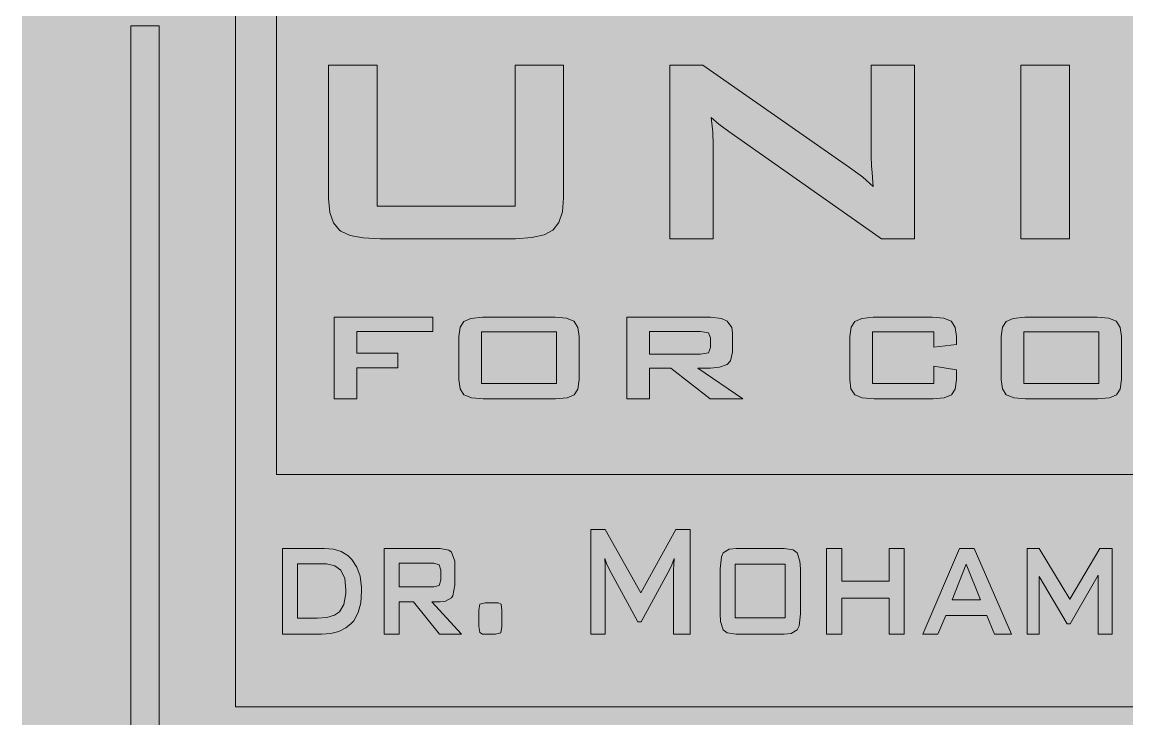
# Model space of a CAD drawing. Extents: x 752 to 1087, y 357 to 811.
# Drawn here: x 907.8639 to 908.1597, y 361.0635 to 361.2501 of the extents above; entities that cross this region are included whole.
import ezdxf

# ---------------------------------------------------------------- set-up
doc = ezdxf.new("R2010")
doc.units = 0
doc.header["$MEASUREMENT"] = 0
doc.layers.get('0').update_dxf_attribs({"linetype": 'CONTINUOUS', "lineweight": 30})
doc.layers.add('UGCE-Logo', color=5, linetype='CONTINUOUS', lineweight=0)

# ---------------------------------------------------------------- blocks, each defined once
blk = doc.blocks.new('UGCE Logo')
at = {"layer": 'UGCE-Logo', "true_color": 0xffffff}
blk.add_hatch(color=7, dxfattribs=at).paths.add_polyline_path([(107380, 60870), (107380, 0), (0, 0), (0, 60870)])
at = {"layer": 'UGCE-Logo', "lineweight": 0, "true_color": 0x06336b}
h = blk.add_hatch(color=156, dxfattribs=at)
h.paths.add_polyline_path([(101375, 55359), (5508, 55359), (5508, 13718), (101375, 13718)])
h.paths.add_polyline_path([(59406, 15590), (59406, 17808), (61138, 17808), (61138, 17415), (59804, 17415), (59804, 16933), (60579, 16933), (60579, 16551), (59804, 16551), (59804, 16007), (61158, 16007), (61158, 15590)], flags=16)
h.paths.add_polyline_path([(54900, 15590), (54507, 15590), (54507, 16586), (53631, 17808), (54160, 17808), (54731, 16979), (55313, 17808), (55772, 17808), (54900, 16597)], flags=16)
h.paths.add_polyline_path([(61729, 15590), (61729, 17808), (61999, 17808), (63372, 16335), (63372, 17808), (63727, 17808), (63727, 15590), (63453, 15590), (62088, 17087), (62088, 15590)], flags=16)
h.paths.add_polyline_path([(6569, 19713), (6569, 54298), (100314, 54298), (100314, 19713)], flags=16)
h.paths.add_polyline_path([(53396, 17411), (52620, 17411), (52620, 15590), (52227, 15590), (52227, 17411), (51455, 17411), (51455, 17808), (53396, 17808)], flags=16)
h.paths.add_polyline_path([(50950, 15590), (50560, 15590), (50560, 17808), (50950, 17808)], flags=16)
h.paths.add_polyline_path([(64422, 15918), (64410, 16115), (64410, 17284), (64445, 17592), (64499, 17697), (64653, 17789), (64830, 17808), (65999, 17808), (66235, 17770), (66331, 17700), (66408, 17481), (66420, 17311), (66420, 17253), (66034, 17160), (66034, 17400), (64803, 17400), (64803, 16015), (66034, 16015), (66034, 16485), (65390, 16485), (65390, 16883), (66420, 16883), (66420, 16115), (66385, 15810), (66335, 15702), (66177, 15609), (65999, 15590), (64830, 15590), (64595, 15629), (64499, 15702)], flags=16)
h.paths.add_polyline_path([(49993, 15590), (48253, 15590), (48253, 17808), (49974, 17808), (49974, 17415), (48647, 17415), (48647, 16933), (49418, 16933), (49418, 16551), (48647, 16551), (48647, 16007), (49993, 16007)], flags=16)
h.paths.add_polyline_path([(67068, 15787), (67068, 16211), (67091, 16366), (67230, 16400), (67500, 16400), (67570, 16400), (67643, 16366), (67662, 16211), (67662, 15787), (67639, 15625), (67500, 15590), (67161, 15590), (67087, 15633)], flags=16)
h.paths.add_polyline_path([(47802, 17808), (47158, 15590), (46891, 15590), (46429, 17156), (45958, 15590), (45688, 15590), (45036, 17808), (45445, 17808), (45865, 16261), (46320, 17808), (46587, 17808), (47038, 16261), (47451, 17808)], flags=16)
h.paths.add_polyline_path([(69603, 15590), (70721, 18295), (71161, 18295), (72292, 15590), (71778, 15590), (71539, 16180), (70289, 16180), (70062, 15590)], flags=16)
h.paths.add_polyline_path([(44692, 15590), (42949, 15590), (42949, 17808), (44673, 17808), (44673, 17415), (43346, 17415), (43346, 16933), (44118, 16933), (44118, 16551), (43346, 16551), (43346, 16007), (44692, 16007)], flags=16)
h.paths.add_polyline_path([(70486, 16670), (70926, 17770), (71350, 16670)], flags=0)
h.paths.add_polyline_path([(72785, 15590), (72785, 17808), (73183, 17808), (73183, 16964), (74409, 16964), (74409, 17808), (74803, 17808), (74803, 15590), (74409, 15590), (74409, 16524), (73183, 16524), (73183, 15590)], flags=16)
h.paths.add_polyline_path([(42235, 15590), (41842, 15590), (41842, 16524), (40622, 16524), (40622, 15590), (40225, 15590), (40225, 17808), (40622, 17808), (40622, 16964), (41842, 16964), (41842, 17808), (42235, 17808)], flags=16)
h.paths.add_polyline_path([(39785, 15590), (38134, 15590), (38134, 17808), (38528, 17808), (38528, 16007), (39785, 16007)], flags=16)
h.paths.add_polyline_path([(75528, 15590), (75528, 17808), (75841, 17808), (76632, 16493), (77419, 17808), (77739, 17808), (77739, 15590), (77372, 15590), (77372, 17118), (76651, 15856), (76574, 15856), (75841, 17079), (75841, 15590)], flags=16)
h.paths.add_polyline_path([(37432, 15590), (35410, 15590), (35410, 18295), (37417, 18295), (37417, 17835), (35866, 17835), (35866, 17230), (36768, 17230), (36768, 16771), (35866, 16771), (35866, 16099), (37432, 16099)], flags=16)
h.paths.add_polyline_path([(78456, 15590), (78456, 17808), (80192, 17808), (80192, 17415), (78854, 17415), (78854, 16933), (79633, 16933), (79633, 16551), (78854, 16551), (78854, 16007), (80212, 16007), (80212, 15590)], flags=16)
h.paths.add_polyline_path([(80779, 15590), (80779, 17808), (81867, 17808), (82106, 17785), (82310, 17724), (82484, 17623), (82588, 17523), (82715, 17326), (82800, 17087), (82835, 16798), (82839, 16705), (82816, 16404), (82746, 16150), (82616, 15907), (82426, 15752), (82249, 15663), (82036, 15609), (81797, 15590), (81770, 15590)], flags=16)
h.paths.add_polyline_path([(81176, 16007), (81176, 17411), (81902, 17411), (82141, 17361), (82298, 17243), (82399, 17029), (82439, 16689), (82380, 16362), (82268, 16173), (82137, 16084), (81940, 16026), (81685, 16007)], flags=0)
h.paths.add_polyline_path([(33208, 16705), (33185, 16404), (33119, 16150), (32989, 15907), (32799, 15752), (32621, 15663), (32413, 15609), (32174, 15590), (32147, 15590), (31163, 15590), (31163, 17808), (32247, 17808), (32479, 17785), (32683, 17724), (32857, 17623), (32961, 17523), (33088, 17326), (33169, 17087), (33208, 16798)], flags=16)
h.paths.add_polyline_path([(32756, 16362), (32641, 16173), (32513, 16084), (32317, 16026), (32062, 16007), (31560, 16007), (31560, 17411), (32279, 17411), (32513, 17361), (32671, 17245), (32671, 17241), (32772, 17029), (32811, 16691)], flags=0)
h.paths.add_polyline_path([(30600, 15590), (28856, 15590), (28856, 17808), (30580, 17808), (30580, 17415), (29253, 17415), (29253, 16933), (30025, 16933), (30025, 16551), (29253, 16551), (29253, 16007), (30600, 16007)], flags=16)
h.paths.add_polyline_path([(84992, 16231), (84992, 16304), (85397, 16420), (85397, 16099), (86789, 16099), (86789, 16717), (85563, 16717), (85319, 16751), (85173, 16852), (85096, 17060), (85073, 17357), (85073, 17654), (85100, 17978), (85173, 18160), (85319, 18264), (85559, 18295), (86681, 18295), (86917, 18264), (87063, 18163), (87148, 17955), (87171, 17648), (86766, 17515), (86766, 17824), (85474, 17824), (85474, 17241), (86704, 17241), (86944, 17207), (87094, 17110), (87094, 17106), (87171, 16902), (87194, 16601), (87194, 16231), (87167, 15910), (87094, 15725), (86947, 15625), (86708, 15590), (86704, 15590), (85485, 15590), (85242, 15625), (85096, 15725), (85015, 15930)], flags=16)
h.paths.add_polyline_path([(28142, 15590), (27780, 15590), (27780, 17118), (27062, 15856), (26985, 15856), (26260, 17079), (26260, 15590), (25947, 15590), (25947, 17808), (26260, 17808), (27047, 16493), (27826, 17808), (28142, 17808)], flags=16)
h.paths.add_polyline_path([(87758, 15590), (88714, 17808), (89096, 17808), (90068, 15590), (89625, 15590), (89424, 16076), (88356, 16076), (88151, 15590)], flags=16)
h.paths.add_polyline_path([(88521, 16481), (88884, 17403), (89262, 16481)], flags=0)
h.paths.add_polyline_path([(25546, 15590), (25106, 15590), (24906, 16076), (23845, 16076), (23640, 15590), (23251, 15590), (24203, 17808), (24578, 17808)], flags=16)
h.paths.add_polyline_path([(24747, 16481), (24011, 16481), (24373, 17403)], flags=0)
h.paths.add_polyline_path([(90474, 15590), (90474, 17808), (92186, 17808), (92186, 17411), (90871, 17411), (90871, 16832), (91577, 16832), (91577, 16420), (90871, 16420), (90871, 15590)], flags=16)
h.paths.add_polyline_path([(22776, 15590), (22386, 15590), (22386, 16524), (21167, 16524), (21167, 15590), (20770, 15590), (20770, 17808), (21167, 17808), (21167, 16964), (22386, 16964), (22386, 17808), (22776, 17808)], flags=16)
h.paths.add_polyline_path([(92352, 17808), (92761, 17808), (93186, 16261), (93641, 17808), (93911, 17808), (94362, 16261), (94779, 17808), (95138, 17808), (94486, 15590), (94220, 15590), (93753, 17156), (93278, 15590), (93008, 15590)], flags=16)
h.paths.add_polyline_path([(20095, 16115), (20060, 15810), (20010, 15702), (19852, 15609), (19678, 15590), (18436, 15590), (18204, 15629), (18104, 15702), (18031, 15918), (18019, 16115), (18019, 17284), (18054, 17592), (18104, 17697), (18259, 17789), (18436, 17808), (19678, 17808), (19910, 17770), (20010, 17697), (20083, 17477), (20095, 17284)], flags=16)
h.paths.add_polyline_path([(95342, 15590), (96299, 17808), (96681, 17808), (97653, 15590), (97213, 15590), (97009, 16076), (95940, 16076), (95736, 15590)], flags=16)
h.paths.add_polyline_path([(19705, 16015), (18409, 16015), (18409, 17400), (19705, 17400)], flags=0)
h.paths.add_polyline_path([(96106, 16481), (96473, 17403), (96847, 16481)], flags=0)
h.paths.add_polyline_path([(97846, 17411), (97846, 17808), (99802, 17808), (99802, 17411), (99019, 17411), (99019, 15590), (98625, 15590), (98625, 17411)], flags=16)
h.paths.add_polyline_path([(17244, 15590), (16820, 15590), (16820, 17261), (16827, 17384), (16835, 17550), (16773, 17380), (16723, 17268), (15986, 15914), (15894, 15914), (15157, 17272), (15091, 17419), (15041, 17550), (15049, 17396), (15053, 17261), (15053, 15590), (14682, 15590), (14682, 18295), (15053, 18295), (15975, 16659), (16877, 18295), (17244, 18295)], flags=16)
h.paths.add_polyline_path([(12383, 15787), (12360, 15625), (12225, 15590), (11885, 15590), (11816, 15633), (11793, 15787), (11793, 16211), (11816, 16366), (11955, 16400), (12225, 16400), (12294, 16400), (12364, 16366), (12383, 16211)], flags=16)
h.paths.add_polyline_path([(11341, 15590), (10778, 15590), (10107, 16431), (9737, 16431), (9737, 15590), (9351, 15590), (9351, 17808), (10797, 17808), (11072, 17751), (11168, 17477), (11175, 17376), (11175, 16856), (11115, 16546), (10913, 16439), (10797, 16431), (10578, 16431)], flags=16)
h.paths.add_polyline_path([(10809, 16991), (10770, 16852), (10632, 16813), (9737, 16813), (9737, 17427), (10632, 17427), (10770, 17384), (10809, 17245)], flags=0)
h.paths.add_polyline_path([(8764, 16705), (8741, 16404), (8672, 16150), (8560, 15941), (8498, 15872), (8355, 15752), (8178, 15663), (7970, 15609), (7727, 15590), (7700, 15590), (6720, 15590), (6720, 17808), (7800, 17808), (8035, 17785), (8236, 17724), (8409, 17623), (8514, 17523), (8641, 17326), (8726, 17087), (8760, 16798)], flags=16)
h.paths.add_polyline_path([(8359, 16640), (8309, 16362), (8197, 16173), (8066, 16084), (7869, 16026), (7619, 16007), (7113, 16007), (7113, 17411), (7836, 17411), (8070, 17361), (8227, 17243), (8328, 17029), (8359, 16732)], flags=0)
blk.add_hatch(color=156, dxfattribs=at).paths.add_polyline_path([(3541, 6403), (3541, 31303), (2810, 31303), (2810, 5672), (104072, 5672), (104072, 31303), (103341, 31303), (103341, 6403)])
h = blk.add_hatch(color=156, dxfattribs=at)
h.dxf.hatch_style = 1
h.paths.add_polyline_path([(13978, 30286), (12731, 30286), (12731, 26644), (9166, 26644), (9166, 30286), (7914, 30286), (7914, 26839), (7947, 26485), (8042, 26211), (8196, 26024), (8226, 26002), (8466, 25890), (8807, 25823), (9247, 25801), (12645, 25801), (12737, 25801), (13158, 25832), (13482, 25907), (13705, 26024), (13713, 26033), (13861, 26222), (13950, 26499), (13978, 26861)])
h = blk.add_hatch(color=156, dxfattribs=at)
h.dxf.hatch_style = 1
h.paths.add_polyline_path([(17576, 30286), (16720, 30286), (16720, 25801), (17844, 25801), (17844, 28245), (17836, 28546), (17828, 28635), (17794, 28936), (17992, 28763), (18243, 28571), (22190, 25801), (23044, 25801), (23044, 30286), (21920, 30286), (21920, 27932), (21931, 27690), (21945, 27508), (21973, 27154), (21702, 27397), (21641, 27444), (21362, 27642)])
h = blk.add_hatch(color=156, dxfattribs=at)
h.dxf.hatch_style = 1
h.paths.add_polyline_path([(27038, 30286), (25786, 30286), (25786, 25801), (27038, 25801)])
h = blk.add_hatch(color=156, dxfattribs=at)
h.dxf.hatch_style = 1
h.paths.add_polyline_path([(10602, 23774), (8053, 23774), (8053, 21670), (8640, 21670), (8640, 22466), (9701, 22466), (9701, 22852), (8640, 22852), (8640, 23405), (10602, 23405)])
h = blk.add_hatch(color=156, dxfattribs=at)
h.dxf.hatch_style = 1
h.paths.add_polyline_path([(14254, 23666), (14246, 23672), (14059, 23748), (13758, 23774), (11904, 23774), (11884, 23774), (11589, 23745), (11408, 23666), (11311, 23521), (11277, 23275), (11277, 22169), (11308, 21928), (11408, 21775), (11413, 21769), (11600, 21695), (11904, 21670), (13758, 21670), (13775, 21670), (14070, 21698), (14254, 21775), (14348, 21922), (14382, 22169), (14382, 23275), (14351, 23513)])
h.paths.add_polyline_path([(13798, 23396), (13798, 22067), (11864, 22067), (11864, 23396)], flags=16)
h = blk.add_hatch(color=156, dxfattribs=at)
h.dxf.hatch_style = 1
h.paths.add_polyline_path([(18207, 23677), (18054, 23742), (17773, 23774), (15616, 23774), (15616, 21670), (16194, 21670), (16194, 22464), (16750, 22464), (17765, 21670), (18607, 21670), (17444, 22464), (17773, 22464), (18006, 22483), (18207, 22560), (18289, 22651), (18340, 22872), (18340, 23365), (18323, 23513)])
h.paths.add_polyline_path([(17512, 23408), (17722, 23374), (17776, 23243), (17776, 22991), (17722, 22861), (17512, 22824), (16194, 22824), (16194, 23408)], flags=16)
h = blk.add_hatch(color=156, dxfattribs=at)
h.dxf.hatch_style = 1
h.paths.add_polyline_path([(23995, 23666), (23989, 23672), (23799, 23748), (23498, 23774), (21995, 23774), (21976, 23774), (21681, 23745), (21499, 23666), (21403, 23521), (21369, 23275), (21369, 22169), (21400, 21928), (21499, 21775), (21505, 21769), (21692, 21695), (21995, 21670), (23498, 21670), (23518, 21670), (23810, 21698), (23995, 21775), (24091, 21922), (24122, 22169), (24122, 22415), (23538, 22517), (23538, 22067), (21956, 22067), (21956, 23396), (23538, 23396), (23538, 23000), (24122, 23076), (24122, 23275), (24091, 23513)])
h = blk.add_hatch(color=156, dxfattribs=at)
h.dxf.hatch_style = 1
h.paths.add_polyline_path([(28384, 23275), (28353, 23513), (28254, 23666), (28248, 23672), (28061, 23748), (27760, 23774), (25903, 23774), (25886, 23774), (25591, 23745), (25409, 23666), (25313, 23521), (25279, 23275), (25279, 22169), (25310, 21928), (25409, 21775), (25415, 21769), (25602, 21695), (25903, 21670), (27760, 21670), (27777, 21670), (28072, 21698), (28254, 21775), (28350, 21922), (28384, 22169)])
h.paths.add_polyline_path([(27800, 22067), (25866, 22067), (25866, 23396), (27800, 23396)], flags=16)
at = {"layer": 'UGCE-Logo', "color": 156, "true_color": 0x06336b}
for points in [[(101375, 55359), (101375, 13718), (5508, 13718), (5508, 55359)], [(100314, 54298), (100314, 19713), (6569, 19713), (6569, 54298)], [(3541, 6403), (103341, 6403), (103341, 31303), (104072, 31303), (104072, 5672), (2810, 5672), (2810, 31303), (3541, 31303)]]:
    blk.add_lwpolyline(points, close=True, dxfattribs=at)
at = {"layer": 'UGCE-Logo', "color": 156, "lineweight": 0, "true_color": 0x06336b}
for points in [[(7914, 30286), (7914, 26861), (7914, 26839), (7947, 26485), (8042, 26211), (8196, 26024), (8226, 26002), (8466, 25890), (8807, 25823), (9247, 25801), (12645, 25801), (12737, 25801), (13158, 25832), (13482, 25907), (13705, 26024), (13713, 26033), (13861, 26222), (13950, 26499), (13978, 26861), (13978, 30286), (12731, 30286), (12731, 26644), (9166, 26644), (9166, 30286)], [(23044, 25801), (23044, 30286), (21920, 30286), (21920, 27932), (21931, 27690), (21945, 27508), (21973, 27154), (21702, 27397), (21641, 27444), (21362, 27642), (17576, 30286), (16720, 30286), (16720, 25801), (17844, 25801), (17844, 28225), (17844, 28245), (17836, 28546), (17828, 28635), (17794, 28936), (17992, 28763), (18243, 28571), (22190, 25801)], [(25786, 30286), (27038, 30286), (27038, 25801), (25786, 25801)], [(8053, 23774), (8053, 21670), (8640, 21670), (8640, 22466), (9701, 22466), (9701, 22852), (8640, 22852), (8640, 23405), (10602, 23405), (10602, 23774)], [(14254, 23666), (14246, 23672), (14059, 23748), (13758, 23774), (11904, 23774), (11884, 23774), (11589, 23745), (11408, 23666), (11311, 23521), (11277, 23275), (11277, 22169), (11308, 21928), (11408, 21775), (11413, 21769), (11600, 21695), (11904, 21670), (13758, 21670), (13775, 21670), (14070, 21698), (14254, 21775), (14348, 21922), (14382, 22169), (14382, 23275), (14351, 23513)], [(17773, 22464), (18006, 22483), (18207, 22560), (18289, 22651), (18340, 22872), (18340, 23365), (18323, 23513), (18207, 23677), (18054, 23742), (17773, 23774), (15616, 23774), (15616, 21670), (16194, 21670), (16194, 22464), (16750, 22464), (17765, 21670), (18607, 21670), (17444, 22464)], [(23538, 22067), (21956, 22067), (21956, 23396), (23538, 23396), (23538, 23000), (24122, 23076), (24122, 23275), (24091, 23513), (23995, 23666), (23989, 23672), (23799, 23748), (23498, 23774), (21995, 23774), (21976, 23774), (21681, 23745), (21499, 23666), (21403, 23521), (21369, 23275), (21369, 22169), (21400, 21928), (21499, 21775), (21505, 21769), (21692, 21695), (21995, 21670), (23498, 21670), (23518, 21670), (23810, 21698), (23995, 21775), (24091, 21922), (24122, 22169), (24122, 22415), (23538, 22517)], [(28254, 23666), (28248, 23672), (28061, 23748), (27760, 23774), (25903, 23774), (25886, 23774), (25591, 23745), (25409, 23666), (25313, 23521), (25279, 23275), (25279, 22169), (25310, 21928), (25409, 21775), (25415, 21769), (25602, 21695), (25903, 21670), (27760, 21670), (27777, 21670), (28072, 21698), (28254, 21775), (28350, 21922), (28384, 22169), (28384, 23275), (28353, 23513)], [(11864, 23396), (13798, 23396), (13798, 22067), (11864, 22067)], [(16194, 23408), (17512, 23408), (17722, 23374), (17776, 23243), (17776, 22991), (17722, 22861), (17512, 22824), (16194, 22824)], [(25866, 23396), (27800, 23396), (27800, 22067), (25866, 22067)], [(15157, 17272), (15894, 15914), (15986, 15914), (16723, 17268), (16773, 17380), (16835, 17550), (16827, 17384), (16820, 17261), (16820, 15590), (17244, 15590), (17244, 18295), (16877, 18295), (15975, 16659), (15053, 18295), (14682, 18295), (14682, 15590), (15053, 15590), (15053, 17261), (15049, 17396), (15041, 17550), (15091, 17419)], [(6720, 15590), (7700, 15590), (7727, 15590), (7970, 15609), (8178, 15663), (8355, 15752), (8498, 15872), (8560, 15941), (8672, 16150), (8741, 16404), (8764, 16705), (8760, 16798), (8726, 17087), (8641, 17326), (8514, 17523), (8409, 17623), (8236, 17724), (8035, 17785), (7800, 17808), (6720, 17808)], [(9351, 15590), (9737, 15590), (9737, 16431), (10107, 16431), (10778, 15590), (11341, 15590), (10578, 16431), (10797, 16431), (10913, 16439), (11087, 16532), (11121, 16582), (11175, 16856), (11175, 17376), (11168, 17477), (11087, 17708), (11017, 17762), (10797, 17808), (9351, 17808)], [(18259, 17789), (18104, 17697), (18054, 17592), (18019, 17284), (18019, 16115), (18031, 15918), (18104, 15702), (18204, 15629), (18436, 15590), (19678, 15590), (19852, 15609), (20010, 15702), (20060, 15810), (20095, 16115), (20095, 17284), (20083, 17477), (20010, 17697), (19910, 17770), (19678, 17808), (18436, 17808)], [(20770, 15590), (21167, 15590), (21167, 16524), (22386, 16524), (22386, 15590), (22776, 15590), (22776, 17808), (22386, 17808), (22386, 16964), (21167, 16964), (21167, 17808), (20770, 17808)], [(25546, 15590), (24578, 17808), (24203, 17808), (23251, 15590), (23640, 15590), (23845, 16076), (24906, 16076), (25106, 15590)], [(27062, 15856), (27780, 17118), (27780, 15590), (28142, 15590), (28142, 17808), (27826, 17808), (27047, 16493), (26260, 17808), (25947, 17808), (25947, 15590), (26260, 15590), (26260, 17079), (26985, 15856)], [(7804, 17411), (7854, 17407), (8070, 17361), (8224, 17245), (8228, 17241), (8328, 17029), (8359, 16732), (8359, 16640), (8309, 16362), (8197, 16173), (8066, 16084), (7869, 16026), (7619, 16007), (7113, 16007), (7113, 17411)], [(10632, 17427), (10770, 17384), (10809, 17245), (10809, 16991), (10770, 16852), (10632, 16813), (9737, 16813), (9737, 17427)], [(24011, 16481), (24373, 17403), (24747, 16481)], [(19705, 17400), (19705, 16015), (18409, 16015), (18409, 17400)], [(12364, 16366), (12383, 16211), (12383, 15787), (12360, 15625), (12225, 15590), (11885, 15590), (11816, 15633), (11793, 15787), (11793, 16211), (11816, 16366), (11955, 16400), (12225, 16400), (12294, 16400)]]:
    blk.add_lwpolyline(points, close=True, dxfattribs=at)
blk = doc.blocks.new('UG-DAMANHOUR-LABS-BORD')
at = {"layer": 'UGCE-Logo', "color": 7, "xscale": 4.14772177315e-05, "yscale": 4.14772177315e-05, "zscale": 4.14772177315e-05}
blk.add_blockref('UGCE Logo', (-10.827, 14.5366), dxfattribs=at)

msp = doc.modelspace()

# ---------------------------------------------------------------- block references
at = {"xscale": 0.25, "yscale": 0.25, "zscale": 0.25}
msp.add_blockref('UG-DAMANHOUR-LABS-BORD', (910.57068, 357.2904), dxfattribs=at)

doc.saveas('drawing.dxf')
